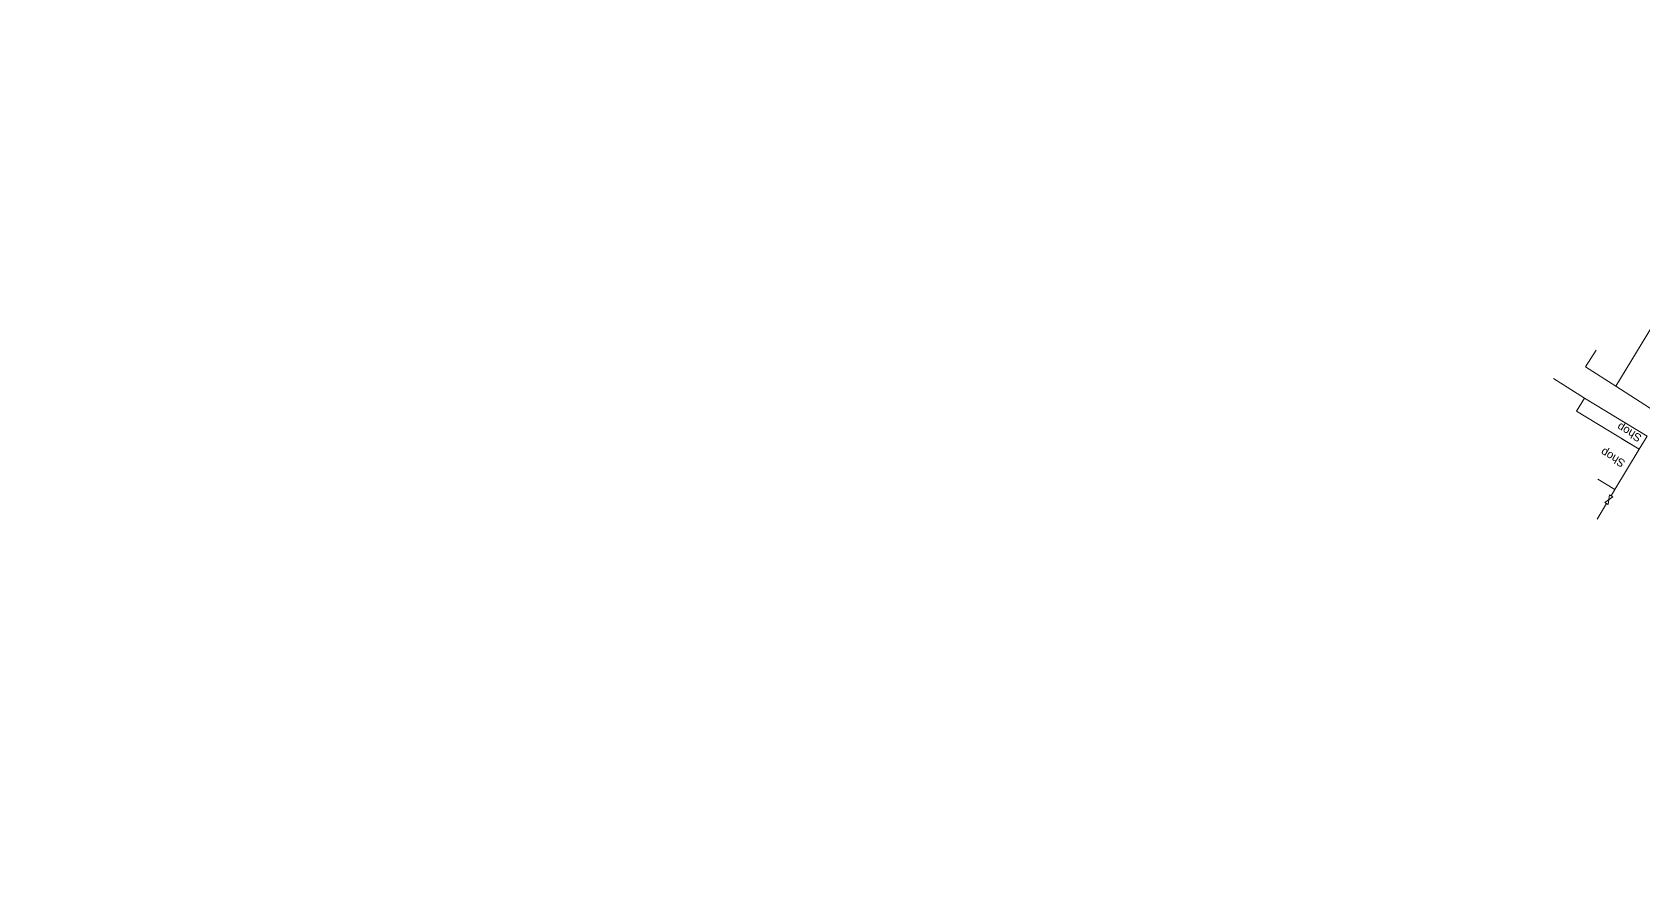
# Model space of a CAD drawing. Header units: metres. Extents: x 560405 to 1249476, y 3385111 to 6787087.
# Drawn here: x 623495.1 to 623897.8, y 3393612.6 to 3393827 of the extents above; entities that cross this region are included whole.
import ezdxf

# ---------------------------------------------------------------- set-up
doc = ezdxf.new("R2010")
doc.units = ezdxf.units.M
doc.header["$MEASUREMENT"] = 0
for name, color, linetype, lineweight in [('Commercial Building Pucca', 7, 'Continuous', 13), ('Compound Wall', 7, 'Continuous', 13), ('Gate', 7, 'Continuous', 13), ('Text', 7, 'Continuous', 0)]:
    doc.layers.add(name, color=color, linetype=linetype, lineweight=lineweight)
doc.layers.add('OP-3 CH UP', color=7, linetype='Continuous')
doc.styles.get("Standard").update_dxf_attribs({"font": 'arial.ttf'})

# ---------------------------------------------------------------- blocks, each defined once
blk = doc.blocks.new('GT')
at = {"layer": 'Gate'}
for p, q in [((-0.5, -0.5), (-0.5, 0.5)), ((-0.5, 0.5), (0.5, -0.5)), ((0.5, 0.5), (0.5, -0.5))]:
    blk.add_line(p, q, dxfattribs=at)
at = {"layer": 'Gate', "flags": 128}
blk.add_lwpolyline([(0.5, 0.5), (-0.5, -0.5)], dxfattribs=at)

msp = doc.modelspace()

# ---------------------------------------------------------------- linework, layer by layer
at = {"layer": 'Commercial Building Pucca', "flags": 128}
for points in [[(623893.4117, 3393742.8558), (623890.7978, 3393738.5647), (623883.238, 3393743.4064), (623885.934, 3393747.616)], [(623892.33, 3393725.4257), (623896.6109, 3393722.8444), (623890.5563, 3393712.8033), (623886.2755, 3393715.3846)]]:
    msp.add_lwpolyline(points, dxfattribs=at)
at = {"layer": 'Commercial Building Pucca'}
for points in [[(623912.2107, 3393748.5614), (623901.8314, 3393731.5225), (623890.7978, 3393738.5647), (623901.1784, 3393755.6059)], [(623883.017, 3393735.6116), (623898.6044, 3393726.1032), (623896.6109, 3393722.8444), (623881.0178, 3393732.3563)]]:
    msp.add_3dface(points, dxfattribs=at)
at = {"layer": 'Compound Wall', "flags": 128}
for points in [[(623883.017, 3393735.6116), (623875.2338, 3393740.5007)], [(623890.5563, 3393712.8033), (623889.6548, 3393711.2049)], [(623888.4897, 3393709.2918), (623886.1232, 3393705.3488)]]:
    msp.add_lwpolyline(points, dxfattribs=at)
at = {"layer": 'OP-3 CH UP', "color": 40, "lineweight": 9, "true_color": 0xf8d731}
for radius in [8763.3902, 8182.5236, 7294.1209]:
    msp.add_circle((624059.7714, 3393874.4188), radius, dxfattribs=at)

# ---------------------------------------------------------------- block references
at = {"layer": 'Gate', "xscale": 2.239971994033291, "yscale": 0.9997814888905844, "zscale": 1.496490071890828, "rotation": 58.28387401329838}
msp.add_blockref('GT', (623889.0723, 3393710.2483), dxfattribs=at)

# ---------------------------------------------------------------- texts
at = {"layer": 'Text'}
for rotation, p in [(149.588232, (623897.4727, 3393726.2254)), (149.052682, (623893.3665, 3393719.885))]:
    msp.add_text('Shop', height=2, rotation=rotation, dxfattribs=at).set_placement(p)

doc.saveas('drawing.dxf')
